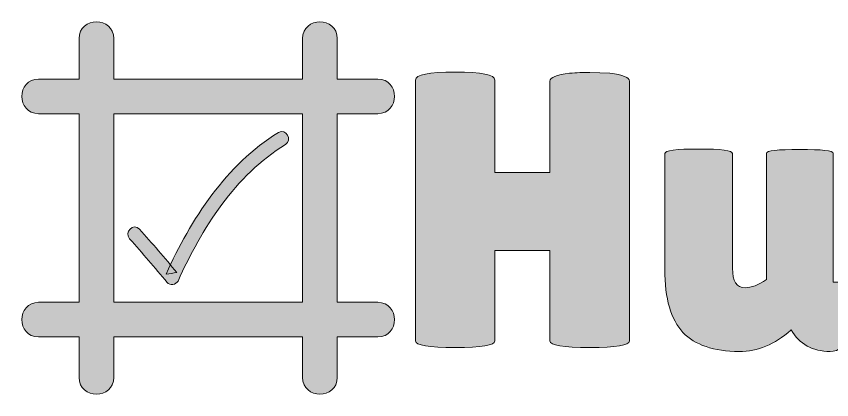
# Model space of a CAD drawing. Header units: inches. Extents: x 146 to 932, y -845 to -232.
# Drawn here: x 145.8 to 539, y -833.4 to -648.3 of the extents above; entities that cross this region are included whole.
import ezdxf

# ---------------------------------------------------------------- set-up
doc = ezdxf.new("R2010")
doc.units = ezdxf.units.IN
doc.header["$MEASUREMENT"] = 0
doc.layers.add('Layer 1', color=7, linetype='Continuous')

# ---------------------------------------------------------------- blocks, each defined once
blk = doc.blocks.new('block 5')
at = {"layer": 'Layer 1', "true_color": 0x08ccda}
h = blk.add_hatch(color=132, dxfattribs=at)
h.dxf.hatch_style = 2
edge = h.paths.add_edge_path()
edge.add_spline(control_points=[(441.48, -804.98), (441.48, -807.13), (435.09, -808.2), (422.32, -808.2), (409.55, -808.2), (403.16, -807.13), (403.16, -804.98), (403.16, -804.98), (403.16, -761.35), (403.16, -761.35), (403.16, -761.35), (376.61, -761.35), (376.61, -761.35), (376.61, -761.35), (376.61, -804.98), (376.61, -804.98), (376.61, -807.13), (370.22, -808.2), (357.45, -808.2), (344.67, -808.2), (338.29, -807.13), (338.29, -804.98), (338.29, -804.98), (338.29, -679.21), (338.29, -679.21), (338.29, -676.56), (344.67, -675.23), (357.45, -675.23), (370.22, -675.23), (376.61, -676.56), (376.61, -679.21), (376.61, -679.21), (376.61, -723.79), (376.61, -723.79), (376.61, -723.79), (403.16, -723.79), (403.16, -723.79), (403.16, -723.79), (403.16, -679.59), (403.16, -679.59), (403.16, -677.82), (406.32, -676.56), (412.65, -675.8), (415.93, -675.55), (419.16, -675.42), (422.32, -675.42), (422.32, -675.42), (431.99, -675.8), (431.99, -675.8), (438.32, -676.56), (441.48, -677.82), (441.48, -679.59), (441.48, -679.59), (441.48, -804.98), (441.48, -804.98)], knot_values=[0, 0, 0, 0, 1, 1, 1, 2, 2, 2, 3, 3, 3, 4, 4, 4, 5, 5, 5, 6, 6, 6, 7, 7, 7, 8, 8, 8, 9, 9, 9, 10, 10, 10, 11, 11, 11, 12, 12, 12, 13, 13, 13, 14, 14, 14, 15, 15, 15, 16, 16, 16, 17, 17, 17, 18, 18, 18, 18], degree=3, periodic=1)
h = blk.add_hatch(color=132, dxfattribs=at)
h.dxf.hatch_style = 2
edge = h.paths.add_edge_path()
edge.add_spline(control_points=[(458.55, -714.49), (458.55, -713.1), (463.99, -712.41), (474.86, -712.41), (485.74, -712.41), (491.18, -713.1), (491.18, -714.49), (491.18, -714.49), (491.18, -769.88), (491.18, -769.88), (491.18, -776.21), (493.2, -779.37), (497.25, -779.37), (500.28, -779.37), (503.7, -778.04), (507.49, -775.38), (507.49, -775.38), (507.49, -714.49), (507.49, -714.49), (507.49, -713.23), (512.86, -712.6), (523.61, -712.6), (534.36, -712.6), (539.74, -713.23), (539.74, -714.49), (539.74, -714.49), (539.74, -776.71), (539.74, -776.71), (539.74, -776.71), (544.67, -776.71), (544.67, -776.71), (548.97, -776.71), (551.12, -780.82), (551.12, -789.04), (551.12, -793.21), (550.23, -797.45), (548.46, -801.75), (545.93, -807.32), (542.52, -810.09), (538.22, -810.09), (529.74, -810.09), (523.49, -806.62), (519.44, -799.66), (519.44, -799.66), (519.25, -799.85), (519.25, -799.85), (511.53, -806.68), (503.25, -810.09), (494.4, -810.09), (482.14, -810.09), (473.09, -807.03), (467.28, -800.9), (461.46, -794.76), (458.55, -784.62), (458.55, -770.45), (458.55, -770.45), (458.55, -714.49), (458.55, -714.49)], knot_values=[0, 0, 0, 0, 1, 1, 1, 2, 2, 2, 3, 3, 3, 4, 4, 4, 5, 5, 5, 6, 6, 6, 7, 7, 7, 8, 8, 8, 9, 9, 9, 10, 10, 10, 11, 11, 11, 12, 12, 12, 13, 13, 13, 14, 14, 14, 15, 15, 15, 16, 16, 16, 17, 17, 17, 18, 18, 18, 19, 19, 19, 19], degree=3, periodic=1)
at = {"layer": 'Layer 1', "lineweight": 0}
for points, knots in [([(441.48, -804.98), (441.48, -807.13), (435.09, -808.2), (422.32, -808.2), (409.55, -808.2), (403.16, -807.13), (403.16, -804.98), (403.16, -804.98), (403.16, -761.35), (403.16, -761.35), (403.16, -761.35), (376.61, -761.35), (376.61, -761.35), (376.61, -761.35), (376.61, -804.98), (376.61, -804.98), (376.61, -807.13), (370.22, -808.2), (357.45, -808.2), (344.67, -808.2), (338.29, -807.13), (338.29, -804.98), (338.29, -804.98), (338.29, -679.21), (338.29, -679.21), (338.29, -676.56), (344.67, -675.23), (357.45, -675.23), (370.22, -675.23), (376.61, -676.56), (376.61, -679.21), (376.61, -679.21), (376.61, -723.79), (376.61, -723.79), (376.61, -723.79), (403.16, -723.79), (403.16, -723.79), (403.16, -723.79), (403.16, -679.59), (403.16, -679.59), (403.16, -677.82), (406.32, -676.56), (412.65, -675.8), (415.93, -675.55), (419.16, -675.42), (422.32, -675.42), (422.32, -675.42), (431.99, -675.8), (431.99, -675.8), (438.32, -676.56), (441.48, -677.82), (441.48, -679.59), (441.48, -679.59), (441.48, -804.98), (441.48, -804.98)], [0, 0, 0, 0, 1, 1, 1, 2, 2, 2, 3, 3, 3, 4, 4, 4, 5, 5, 5, 6, 6, 6, 7, 7, 7, 8, 8, 8, 9, 9, 9, 10, 10, 10, 11, 11, 11, 12, 12, 12, 13, 13, 13, 14, 14, 14, 15, 15, 15, 16, 16, 16, 17, 17, 17, 18, 18, 18, 18]), ([(458.55, -714.49), (458.55, -713.1), (463.99, -712.41), (474.86, -712.41), (485.74, -712.41), (491.18, -713.1), (491.18, -714.49), (491.18, -714.49), (491.18, -769.88), (491.18, -769.88), (491.18, -776.21), (493.2, -779.37), (497.25, -779.37), (500.28, -779.37), (503.7, -778.04), (507.49, -775.38), (507.49, -775.38), (507.49, -714.49), (507.49, -714.49), (507.49, -713.23), (512.86, -712.6), (523.61, -712.6), (534.36, -712.6), (539.74, -713.23), (539.74, -714.49), (539.74, -714.49), (539.74, -776.71), (539.74, -776.71), (539.74, -776.71), (544.67, -776.71), (544.67, -776.71), (548.97, -776.71), (551.12, -780.82), (551.12, -789.04), (551.12, -793.21), (550.23, -797.45), (548.46, -801.75), (545.93, -807.32), (542.52, -810.09), (538.22, -810.09), (529.74, -810.09), (523.49, -806.62), (519.44, -799.66), (519.44, -799.66), (519.25, -799.85), (519.25, -799.85), (511.53, -806.68), (503.25, -810.09), (494.4, -810.09), (482.14, -810.09), (473.09, -807.03), (467.28, -800.9), (461.46, -794.76), (458.55, -784.62), (458.55, -770.45), (458.55, -770.45), (458.55, -714.49), (458.55, -714.49)], [0, 0, 0, 0, 1, 1, 1, 2, 2, 2, 3, 3, 3, 4, 4, 4, 5, 5, 5, 6, 6, 6, 7, 7, 7, 8, 8, 8, 9, 9, 9, 10, 10, 10, 11, 11, 11, 12, 12, 12, 13, 13, 13, 14, 14, 14, 15, 15, 15, 16, 16, 16, 17, 17, 17, 18, 18, 18, 19, 19, 19, 19])]:
    blk.add_open_spline(points, degree=3, knots=knots, dxfattribs=at)
blk = doc.blocks.new('block 7')
at = {"layer": 'Layer 1', "true_color": 0x08ccda}
h = blk.add_hatch(color=132, dxfattribs=at)
h.dxf.hatch_style = 2
edge = h.paths.add_edge_path()
edge.add_spline(control_points=[(200.45, -755.77), (206.63, -762.65), (212.66, -769.66), (218.55, -776.79), (219.84, -778.34), (222.96, -777.97), (223.8, -776.11), (235.19, -750.9), (251.43, -724.97), (275.55, -710.25), (279.22, -708.01), (275.87, -702.23), (272.18, -704.48), (247.07, -719.8), (229.9, -746.46), (218.03, -772.74), (219.78, -772.52), (221.53, -772.29), (223.27, -772.07), (217.38, -764.94), (211.35, -757.93), (205.17, -751.05), (202.29, -747.84), (197.58, -752.58), (200.45, -755.77), (200.45, -755.77), (200.45, -755.77), (200.45, -755.77)], knot_values=[0, 0, 0, 0, 1, 1, 1, 2, 2, 2, 3, 3, 3, 4, 4, 4, 5, 5, 5, 6, 6, 6, 7, 7, 7, 8, 8, 8, 9, 9, 9, 9], degree=3, periodic=1)
at = {"layer": 'Layer 1', "lineweight": 0}
blk.add_open_spline([(200.45, -755.77), (206.63, -762.65), (212.66, -769.66), (218.55, -776.79), (219.84, -778.34), (222.96, -777.97), (223.8, -776.11), (235.19, -750.9), (251.43, -724.97), (275.55, -710.25), (279.22, -708.01), (275.87, -702.23), (272.18, -704.48), (247.07, -719.8), (229.9, -746.46), (218.03, -772.74), (219.78, -772.52), (221.53, -772.29), (223.27, -772.07), (217.38, -764.94), (211.35, -757.93), (205.17, -751.05), (202.29, -747.84), (197.58, -752.58), (200.45, -755.77), (200.45, -755.77), (200.45, -755.77), (200.45, -755.77)], degree=3, knots=[0, 0, 0, 0, 1, 1, 1, 2, 2, 2, 3, 3, 3, 4, 4, 4, 5, 5, 5, 6, 6, 6, 7, 7, 7, 8, 8, 8, 9, 9, 9, 9], dxfattribs=at)
blk = doc.blocks.new('block 2')
at = {"layer": 'Layer 1', "true_color": 0xfdd513}
h = blk.add_hatch(color=40, dxfattribs=at)
h.dxf.hatch_style = 2
edge = h.paths.add_edge_path()
edge.add_spline(control_points=[(320.1, -786.39), (313.6, -786.39), (307.09, -786.39), (300.59, -786.39), (300.59, -756.04), (300.59, -725.69), (300.59, -695.34), (307.09, -695.34), (313.6, -695.34), (320.1, -695.34), (330.86, -695.34), (330.88, -678.62), (320.1, -678.62), (313.6, -678.62), (307.09, -678.62), (300.59, -678.62), (300.59, -672.12), (300.59, -665.62), (300.59, -659.11), (300.59, -648.35), (283.87, -648.33), (283.87, -659.11), (283.87, -665.62), (283.87, -672.12), (283.87, -678.62), (253.52, -678.62), (223.17, -678.62), (192.83, -678.62), (192.83, -672.12), (192.83, -665.62), (192.83, -659.11), (192.83, -648.35), (176.11, -648.33), (176.11, -659.11), (176.11, -665.62), (176.11, -672.12), (176.11, -678.62), (169.6, -678.62), (163.1, -678.62), (156.6, -678.62), (145.84, -678.62), (145.82, -695.34), (156.6, -695.34), (163.1, -695.34), (169.6, -695.34), (176.11, -695.34), (176.11, -725.69), (176.11, -756.04), (176.11, -786.39), (169.6, -786.39), (163.1, -786.39), (156.6, -786.39), (145.84, -786.39), (145.82, -803.11), (156.6, -803.11), (163.1, -803.11), (169.6, -803.11), (176.11, -803.11), (176.11, -809.61), (176.11, -816.11), (176.11, -822.62), (176.11, -833.38), (192.83, -833.39), (192.83, -822.62), (192.83, -816.11), (192.83, -809.61), (192.83, -803.11), (223.17, -803.11), (253.52, -803.11), (283.87, -803.11), (283.87, -809.61), (283.87, -816.11), (283.87, -822.62), (283.87, -833.38), (300.59, -833.39), (300.59, -822.62), (300.59, -816.11), (300.59, -809.61), (300.59, -803.11), (307.09, -803.11), (313.6, -803.11), (320.1, -803.11), (330.86, -803.11), (330.88, -786.39), (320.1, -786.39)], knot_values=[0, 0, 0, 0, 1, 1, 1, 2, 2, 2, 3, 3, 3, 4, 4, 4, 5, 5, 5, 6, 6, 6, 7, 7, 7, 8, 8, 8, 9, 9, 9, 10, 10, 10, 11, 11, 11, 12, 12, 12, 13, 13, 13, 14, 14, 14, 15, 15, 15, 16, 16, 16, 17, 17, 17, 18, 18, 18, 19, 19, 19, 20, 20, 20, 21, 21, 21, 22, 22, 22, 23, 23, 23, 24, 24, 24, 25, 25, 25, 26, 26, 26, 27, 27, 27, 28, 28, 28, 28], degree=3, periodic=1)
edge = h.paths.add_edge_path()
edge.add_spline(control_points=[(283.87, -786.39), (253.52, -786.39), (223.17, -786.39), (192.83, -786.39), (192.83, -756.04), (192.83, -725.69), (192.83, -695.34), (223.17, -695.34), (253.52, -695.34), (283.87, -695.34), (283.87, -725.69), (283.87, -756.04), (283.87, -786.39)], knot_values=[0, 0, 0, 0, 1, 1, 1, 2, 2, 2, 3, 3, 3, 4, 4, 4, 4], degree=3, periodic=1)
at = {"layer": 'Layer 1', "lineweight": 0}
for points, knots in [([(320.1, -786.39), (313.6, -786.39), (307.09, -786.39), (300.59, -786.39), (300.59, -756.04), (300.59, -725.69), (300.59, -695.34), (307.09, -695.34), (313.6, -695.34), (320.1, -695.34), (330.86, -695.34), (330.88, -678.62), (320.1, -678.62), (313.6, -678.62), (307.09, -678.62), (300.59, -678.62), (300.59, -672.12), (300.59, -665.62), (300.59, -659.11), (300.59, -648.35), (283.87, -648.33), (283.87, -659.11), (283.87, -665.62), (283.87, -672.12), (283.87, -678.62), (253.52, -678.62), (223.17, -678.62), (192.83, -678.62), (192.83, -672.12), (192.83, -665.62), (192.83, -659.11), (192.83, -648.35), (176.11, -648.33), (176.11, -659.11), (176.11, -665.62), (176.11, -672.12), (176.11, -678.62), (169.6, -678.62), (163.1, -678.62), (156.6, -678.62), (145.84, -678.62), (145.82, -695.34), (156.6, -695.34), (163.1, -695.34), (169.6, -695.34), (176.11, -695.34), (176.11, -725.69), (176.11, -756.04), (176.11, -786.39), (169.6, -786.39), (163.1, -786.39), (156.6, -786.39), (145.84, -786.39), (145.82, -803.11), (156.6, -803.11), (163.1, -803.11), (169.6, -803.11), (176.11, -803.11), (176.11, -809.61), (176.11, -816.11), (176.11, -822.62), (176.11, -833.38), (192.83, -833.39), (192.83, -822.62), (192.83, -816.11), (192.83, -809.61), (192.83, -803.11), (223.17, -803.11), (253.52, -803.11), (283.87, -803.11), (283.87, -809.61), (283.87, -816.11), (283.87, -822.62), (283.87, -833.38), (300.59, -833.39), (300.59, -822.62), (300.59, -816.11), (300.59, -809.61), (300.59, -803.11), (307.09, -803.11), (313.6, -803.11), (320.1, -803.11), (330.86, -803.11), (330.88, -786.39), (320.1, -786.39)], [0, 0, 0, 0, 1, 1, 1, 2, 2, 2, 3, 3, 3, 4, 4, 4, 5, 5, 5, 6, 6, 6, 7, 7, 7, 8, 8, 8, 9, 9, 9, 10, 10, 10, 11, 11, 11, 12, 12, 12, 13, 13, 13, 14, 14, 14, 15, 15, 15, 16, 16, 16, 17, 17, 17, 18, 18, 18, 19, 19, 19, 20, 20, 20, 21, 21, 21, 22, 22, 22, 23, 23, 23, 24, 24, 24, 25, 25, 25, 26, 26, 26, 27, 27, 27, 28, 28, 28, 28]), ([(283.87, -786.39), (253.52, -786.39), (223.17, -786.39), (192.83, -786.39), (192.83, -756.04), (192.83, -725.69), (192.83, -695.34), (223.17, -695.34), (253.52, -695.34), (283.87, -695.34), (283.87, -725.69), (283.87, -756.04), (283.87, -786.39)], [0, 0, 0, 0, 1, 1, 1, 2, 2, 2, 3, 3, 3, 4, 4, 4, 4])]:
    blk.add_open_spline(points, degree=3, knots=knots, dxfattribs=at)
at = {"layer": 'Layer 1'}
for name in ['block 5', 'block 7']:
    blk.add_blockref(name, (0, 0), dxfattribs=at)

msp = doc.modelspace()

# ---------------------------------------------------------------- block references
at = {"layer": 'Layer 1'}
msp.add_blockref('block 2', (0, 0), dxfattribs=at)

doc.saveas('drawing.dxf')
